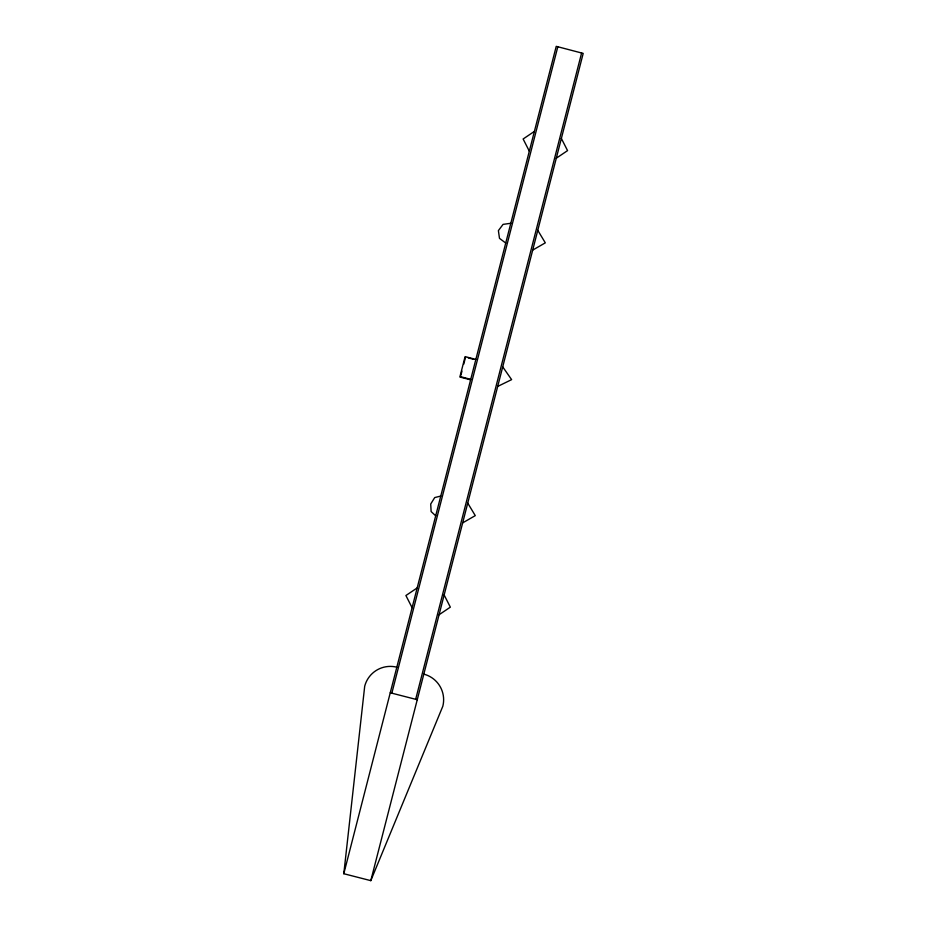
<?xml version="1.0" encoding="UTF-8"?>
<svg xmlns="http://www.w3.org/2000/svg" width="927" height="927" viewBox="0 0 927 927"><rect width="100%" height="100%" fill="white"/><g stroke="black" fill="none" stroke-linecap="round" stroke-linejoin="round"><path stroke-width="1.39" d="M423.824 674.138A26.454 26.454 0 0 1 442.816 706.27L370.8 880.65L343.801 873.721L364.705 686.212A26.454 26.454 0 0 1 396.826 667.208M460.881 375.296L461.959 371.124M463.743 364.184L465.528 357.231M343.801 873.721L556.235 46.35L583.199 53.407L370.8 880.65M391.843 693.187L557.811 46.767M415.644 699.41L581.611 52.99M534.392 131.402L523.129 138.992L529.317 151.159M556.293 158.216L567.556 150.614L561.368 138.447M417.173 587.927L405.91 595.528L412.098 607.695M439.074 614.752L450.337 607.15L444.149 594.983M532.701 250.093L545.308 242.851L537.776 230.325M462.666 522.874L475.273 515.621L467.741 503.106M497.695 386.42L511.623 379.63L502.712 366.872M440.765 496.049L434.717 497.579L430.719 504.01L431.125 511.553L435.69 515.818M510.8 223.28L503.071 224.38L498.39 230.614L499.491 238.355L505.725 243.036M390.255 692.77L417.254 699.7M475.852 359.398L465.099 356.605L459.862 377.034L470.615 379.815M468.251 357.926L473.685 359.34M460.522 376.686L470.731 379.34"/></g></svg>
